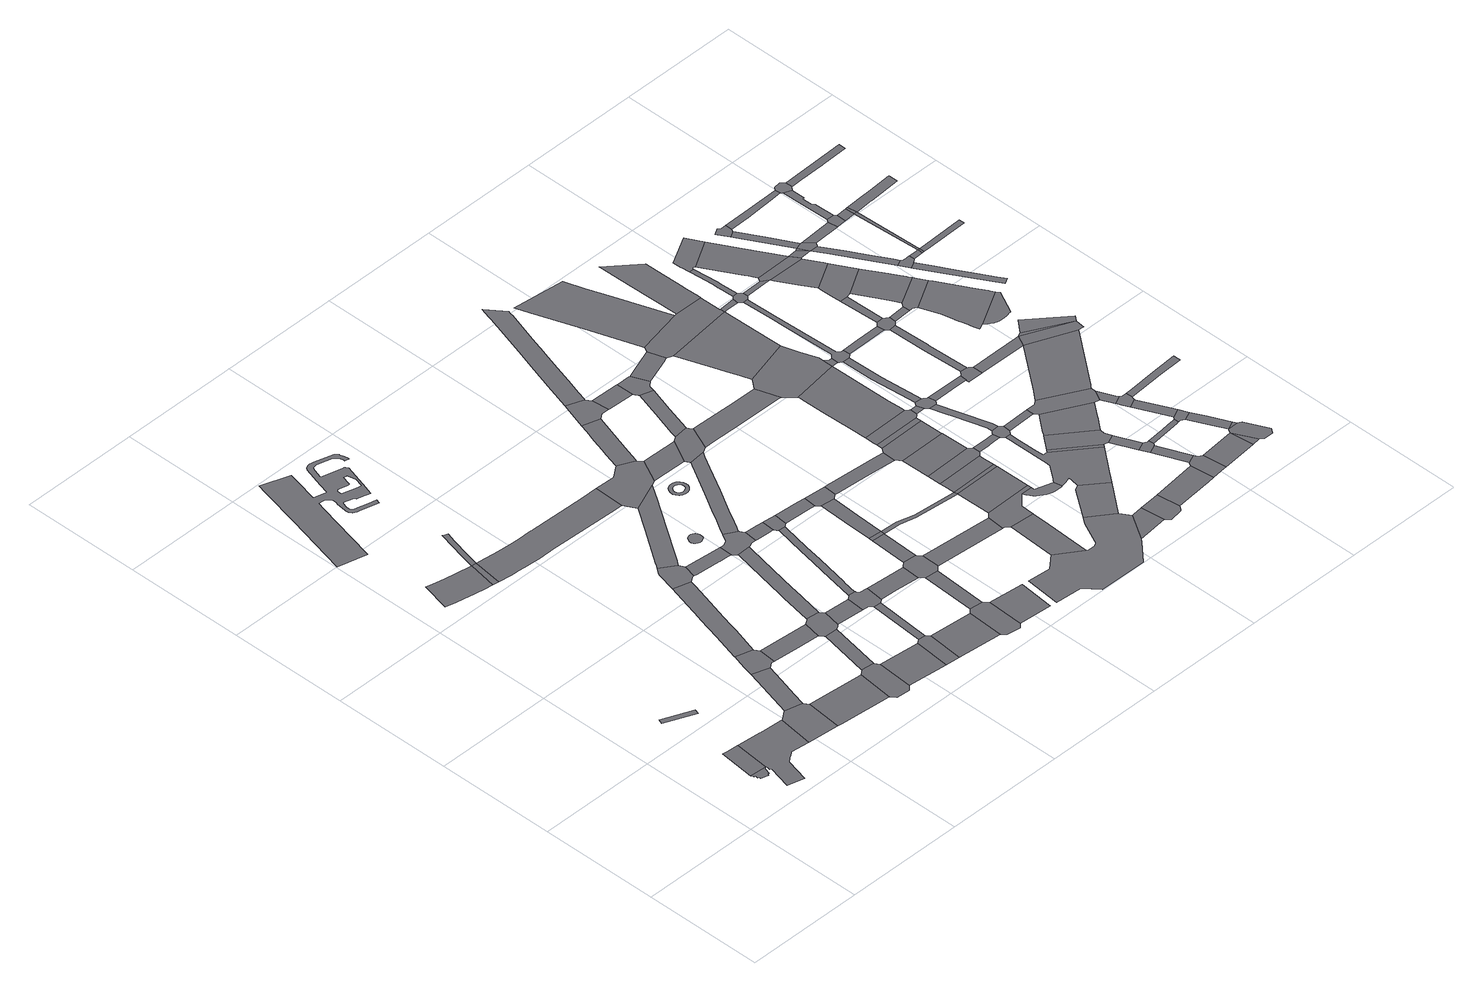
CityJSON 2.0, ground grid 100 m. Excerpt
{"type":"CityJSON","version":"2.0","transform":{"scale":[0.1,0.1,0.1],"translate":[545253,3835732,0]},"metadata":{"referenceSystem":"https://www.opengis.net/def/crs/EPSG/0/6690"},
"CityObjects":{
"road1":{"type":"Road","attributes":{"RoadStructureAttribute.sectionType":"1"},"geometry":[{"type":"MultiSurface","lod":"1","boundaries":[[[0,1,2,3,4,5,6,7,8,9,10,11,12,13,14,15,16]]]}]},
"road2":{"type":"Road","geometry":[{"type":"MultiSurface","lod":"1","boundaries":[[[17,18,19,20,0,16,21,22]]]}]},
"road3":{"type":"Road","geometry":[{"type":"MultiSurface","lod":"1","boundaries":[[[23,24,25,26,27,22,21,28,29,30,31,32,33,34,35,36,37,38,39,40,41]]]}]},
"road4":{"type":"Road","geometry":[{"type":"MultiSurface","lod":"1","boundaries":[[[42,43,44,45]]]}]},
"road5":{"type":"Road","geometry":[{"type":"MultiSurface","lod":"1","boundaries":[[[46,47,48,49,41,40,50,51,52,53]]]}]},
"road6":{"type":"Road","attributes":{"RoadStructureAttribute.sectionType":"1"},"geometry":[{"type":"MultiSurface","lod":"1","boundaries":[[[54,55,56,57,58,59,60,61,62,63,64]]]}]},
"road7":{"type":"Road","attributes":{"RoadStructureAttribute.sectionType":"1"},"geometry":[{"type":"MultiSurface","lod":"1","boundaries":[[[65,66,46,53,67,68,69]]]}]},
"road8":{"type":"Road","attributes":{"RoadStructureAttribute.sectionType":"1"},"geometry":[{"type":"MultiSurface","lod":"1","boundaries":[[[70,52,51,71,72,73]]]}]},
"road9":{"type":"Road","geometry":[{"type":"MultiSurface","lod":"1","boundaries":[[[74,64,63,75,76]]]}]},
"road10":{"type":"Road","geometry":[{"type":"MultiSurface","lod":"1","boundaries":[[[77,78,79,80,81,65,69,82,83,84,85]]]}]},
"road11":{"type":"Road","attributes":{"RoadStructureAttribute.sectionType":"1"},"geometry":[{"type":"MultiSurface","lod":"1","boundaries":[[[86,87,88,89,90,91,92,74,76]]]}]},
"road12":{"type":"Road","attributes":{"RoadStructureAttribute.sectionType":"1"},"geometry":[{"type":"MultiSurface","lod":"1","boundaries":[[[93,94,95,96,97,98,99,100,101,102,103,104,105,106,107,108,109,110,111,112,113,114,115,116,117,118,119,120,121,122,123,124,125,126,127,128,129,130,131,132,133,134,135,136,137,138,139,140,141,142,143,144,145,146,147,148,149,150,151,152,153,154,155,156,157,158,159,160,161,162,163,164,165,166,167,168,169,170],[171,172,173,174,175,176,177,178,179,180,181,182,183,184,185,186,187,188,189,190,191,192,193]]]}]},
"road13":{"type":"Road","geometry":[{"type":"MultiSurface","lod":"1","boundaries":[[[194,195,196,73,72,197,198,199,200,201,202,203,204]]]}]},
"road14":{"type":"Road","attributes":{"RoadStructureAttribute.sectionType":"1"},"geometry":[{"type":"MultiSurface","lod":"1","boundaries":[[[205,206,207,208,209,210,77,85,211,212,213,214,215,216,217]]]}]},
"road15":{"type":"Road","attributes":{"RoadStructureAttribute.sectionType":"1"},"geometry":[{"type":"MultiSurface","lod":"1","boundaries":[[[84,83,218,219,220]]]}]},
"road16":{"type":"Road","attributes":{"RoadStructureAttribute.sectionType":"1"},"geometry":[{"type":"MultiSurface","lod":"1","boundaries":[[[221,194,204,222]]]}]},
"road17":{"type":"Road","attributes":{"RoadStructureAttribute.sectionType":"1"},"geometry":[{"type":"MultiSurface","lod":"1","boundaries":[[[203,202,223,224]]]}]},
"road18":{"type":"Road","attributes":{"RoadStructureAttribute.sectionType":"1"},"geometry":[{"type":"MultiSurface","lod":"1","boundaries":[[[225,226,227,228,229,230,231,232,233,234,235,236,76,75,237,238,239,240,241,242,243,244,245,246,247,248]]]}]},
"road19":{"type":"Road","geometry":[{"type":"MultiSurface","lod":"1","boundaries":[[[249,250,251,205,217,252,253,254,255,256]]]}]},
"road20":{"type":"Road","geometry":[{"type":"MultiSurface","lod":"1","boundaries":[[[257,258,220,219,259,221,222,260,261,262,263,264]]]}]},
"road21":{"type":"Road","geometry":[{"type":"MultiSurface","lod":"1","boundaries":[[[265,224,223,266,267,268]]]}]},
"road22":{"type":"Road","attributes":{"RoadStructureAttribute.sectionType":"1"},"geometry":[{"type":"MultiSurface","lod":"1","boundaries":[[[263,262,269,270]]]}]},
"road23":{"type":"Road","attributes":{"RoadStructureAttribute.sectionType":"1"},"geometry":[{"type":"MultiSurface","lod":"1","boundaries":[[[271,272,254,253,273,274,275,276,277,278,279,280]]]}]},
"road24":{"type":"Road","attributes":{"RoadStructureAttribute.sectionType":"1"},"geometry":[{"type":"MultiSurface","lod":"1","boundaries":[[[281,282,283,284,285,286,287,288,289,290,257,264]]]}]},
"road25":{"type":"Road","attributes":{"RoadStructureAttribute.sectionType":"1"},"geometry":[{"type":"MultiSurface","lod":"1","boundaries":[[[291,265,268,292]]]}]},
"road26":{"type":"Road","attributes":{"RoadStructureAttribute.sectionType":"1"},"geometry":[{"type":"MultiSurface","lod":"1","boundaries":[[[267,266,293,294]]]}]},
"road27":{"type":"Road","geometry":[{"type":"MultiSurface","lod":"1","boundaries":[[[295,296,270,269,297,291,292,298,299,300,301,302,303,304]]]}]},
"road28":{"type":"Road","attributes":{"RoadStructureAttribute.sectionType":"1"},"geometry":[{"type":"MultiSurface","lod":"1","boundaries":[[[305,306,307,308,309,310,311,312,313,314,315,316,317,249,256]]]}]},
"road29":{"type":"Road","geometry":[{"type":"MultiSurface","lod":"1","boundaries":[[[318,319,320,321,322,323,324,325,326,327,328,329,330,331,332,333,334,335,336,337,338]]]}]},
"road30":{"type":"Road","geometry":[{"type":"MultiSurface","lod":"1","boundaries":[[[339,340,341,342,343,280,279,344,345,286,285,346,347,348,349,350,351,352,353]]]}]},
"road31":{"type":"Road","attributes":{"RoadStructureAttribute.sectionType":"1"},"geometry":[{"type":"MultiSurface","lod":"1","boundaries":[[[354,355,356,357,358,295,304,359,360,361,362,363,364,365]]]}]},
"road32":{"type":"Road","geometry":[{"type":"MultiSurface","lod":"1","boundaries":[[[366,367,368,294,293,369,370,371,372,373,374,375]]]}]},
"road33":{"type":"Road","attributes":{"RoadStructureAttribute.sectionType":"1"},"geometry":[{"type":"MultiSurface","lod":"1","boundaries":[[[376,300,299,377,378,379]]]}]},
"road34":{"type":"Road","attributes":{"RoadStructureAttribute.sectionType":"1"},"geometry":[{"type":"MultiSurface","lod":"1","boundaries":[[[380,381,350,349,382,383,384,385]]]}]},
"road35":{"type":"Road","geometry":[{"type":"MultiSurface","lod":"1","boundaries":[[[386,387,248,247,313,312,388,389,390]]]}]},
"road36":{"type":"Road","attributes":{"RoadStructureAttribute.sectionType":"1"},"geometry":[{"type":"MultiSurface","lod":"1","boundaries":[[[391,392,366,375,393]]]}]},
"road37":{"type":"Road","geometry":[{"type":"MultiSurface","lod":"1","boundaries":[[[394,395,385,384,396,397,354,365,398,399,400,401]]]}]},
"road38":{"type":"Road","geometry":[{"type":"MultiSurface","lod":"1","boundaries":[[[402,403,404,405,406,407,408,409,410,411,412,413,414,415,416,417,418,419,420,421,422,423,424,425,426,427],[428,429,430,431,432,433,434,435,436,437,438,439,440,441,442,443,444,445,446,447,448,449,450,451,452]]]}]},
"road39":{"type":"Road","attributes":{"RoadStructureAttribute.sectionType":"1"},"geometry":[{"type":"MultiSurface","lod":"1","boundaries":[[[374,373,453,454]]]}]},
"road40":{"type":"Road","geometry":[{"type":"MultiSurface","lod":"1","boundaries":[[[455,456,379,378,457,391,393,458,459,460,461,462]]]}]},
"road41":{"type":"Road","attributes":{"RoadStructureAttribute.sectionType":"1"},"geometry":[{"type":"MultiSurface","lod":"1","boundaries":[[[463,464,465,466,467,468,469,470,471,472,473,474,475,476,477,339,353]]]}]},
"road42":{"type":"Road","attributes":{"RoadStructureAttribute.sectionType":"1"},"geometry":[{"type":"MultiSurface","lod":"1","boundaries":[[[478,455,462,479]]]}]},
"road43":{"type":"Road","attributes":{"RoadStructureAttribute.sectionType":"1"},"geometry":[{"type":"MultiSurface","lod":"1","boundaries":[[[480,401,400,481,482,483]]]}]},
"road44":{"type":"Road","geometry":[{"type":"MultiSurface","lod":"1","boundaries":[[[484,478,479,485]]]}]},
"road45":{"type":"Road","attributes":{"RoadStructureAttribute.sectionType":"1"},"geometry":[{"type":"MultiSurface","lod":"1","boundaries":[[[486,487,488,489,490,491,492,386,390,493,494,495,496]]]}]},
"road46":{"type":"Road","attributes":{"RoadStructureAttribute.sectionType":"1"},"geometry":[{"type":"MultiSurface","lod":"1","boundaries":[[[497,498,499,389,388,500,501,502]]]}]},
"road47":{"type":"Road","attributes":{"RoadStructureAttribute.sectionType":"1"},"geometry":[{"type":"MultiSurface","lod":"1","boundaries":[[[503,504,505,484,485,506,507,508,509,510]]]}]},
"road48":{"type":"Road","geometry":[{"type":"MultiSurface","lod":"1","boundaries":[[[483,482,511,512,503,510,513,514,515,516]]]}]},
"road49":{"type":"Road","attributes":{"RoadStructureAttribute.sectionType":"1"},"geometry":[{"type":"MultiSurface","lod":"1","boundaries":[[[461,460,517,518]]]}]},
"road50":{"type":"Road","geometry":[{"type":"MultiSurface","lod":"1","boundaries":[[[519,520,486,496,521,522,523,524,525,526]]]}]},
"road51":{"type":"Road","geometry":[{"type":"MultiSurface","lod":"1","boundaries":[[[527,528,529,530,502,501,531,471,470,532,533]]]}]},
"road52":{"type":"Road","attributes":{"RoadStructureAttribute.sectionType":"1"},"geometry":[{"type":"MultiSurface","lod":"1","boundaries":[[[534,535,485,479,536,537,538,539,540]]]}]},
"road53":{"type":"Road","attributes":{"RoadStructureAttribute.sectionType":"1"},"geometry":[{"type":"MultiSurface","lod":"1","boundaries":[[[541,542,524,523,543,544,545,546,547]]]}]},
"road54":{"type":"Road","attributes":{"RoadStructureAttribute.sectionType":"1"},"geometry":[{"type":"MultiSurface","lod":"1","boundaries":[[[548,549,550,551,530,529,552,553,554]]]}]},
"road55":{"type":"Road","geometry":[{"type":"MultiSurface","lod":"1","boundaries":[[[555,556,557,558,559,560,561,562,563,564,565,566,567,568,569,570,571,572,573,574,575]]]}]},
"road56":{"type":"Road","attributes":{"RoadStructureAttribute.sectionType":"1"},"geometry":[{"type":"MultiSurface","lod":"1","boundaries":[[[576,564,563,577,578]]]}]},
"road57":{"type":"Road","attributes":{"RoadStructureAttribute.sectionType":"1"},"geometry":[{"type":"MultiSurface","lod":"1","boundaries":[[[579,580,516,515,581,582,583,584,585]]]}]},
"road58":{"type":"Road","attributes":{"RoadStructureAttribute.sectionType":"1"},"geometry":[{"type":"MultiSurface","lod":"1","boundaries":[[[586,587,588,589,590,591,592,593,594,595,596,597,519,526,598,599,600,601,602,603,604,605,606,607,608]]]}]},
"road59":{"type":"Road","geometry":[{"type":"MultiSurface","lod":"1","boundaries":[[[609,547,546,610,611,548,554,612,613,614,615]]]}]},
"road60":{"type":"Road","attributes":{"RoadStructureAttribute.sectionType":"1"},"geometry":[{"type":"MultiSurface","lod":"1","boundaries":[[[616,617,618,533,532,619,620,621,622,623,624,625]]]}]},
"road61":{"type":"Road","geometry":[{"type":"MultiSurface","lod":"1","boundaries":[[[626,627,628,629,518,517,630,576,578,631,632,633]]]}]},
"road62":{"type":"Road","geometry":[{"type":"MultiSurface","lod":"1","boundaries":[[[634,539,627,626]]]}]},
"road63":{"type":"Road","geometry":[{"type":"MultiSurface","lod":"1","boundaries":[[[635,540,539,634]]]}]},
"road64":{"type":"Road","attributes":{"RoadStructureAttribute.sectionType":"1"},"geometry":[{"type":"MultiSurface","lod":"1","boundaries":[[[636,637,638,639,615,614,640,641,642,643]]]}]},
"road65":{"type":"Road","attributes":{"RoadStructureAttribute.sectionType":"1"},"geometry":[{"type":"MultiSurface","lod":"1","boundaries":[[[644,645,646,647,648,540,635]]]}]},
"road66":{"type":"Road","geometry":[{"type":"MultiSurface","lod":"1","boundaries":[[[649,650,651,646,645,652,653,654]]]}]},
"road67":{"type":"Road","attributes":{"RoadStructureAttribute.sectionType":"1"},"geometry":[{"type":"MultiSurface","lod":"1","boundaries":[[[655,656,651,650]]]}]},
"road68":{"type":"Road","attributes":{"RoadStructureAttribute.sectionType":"1"},"geometry":[{"type":"MultiSurface","lod":"1","boundaries":[[[657,633,632,658,659,660,661,662,663,664,665,666,667,668,669,670]]]}]},
"road69":{"type":"Road","attributes":{"RoadStructureAttribute.sectionType":"1"},"geometry":[{"type":"MultiSurface","lod":"1","boundaries":[[[671,672,574,573,673]]]}]},
"road70":{"type":"Road","geometry":[{"type":"MultiSurface","lod":"1","boundaries":[[[674,675,676,677,585,584,678,656,655]]]}]},
"road71":{"type":"Road","attributes":{"function":"2","RoadStructureAttribute.sectionType":"1"},"geometry":[{"type":"MultiSurface","lod":"1","boundaries":[[[679,680,681,555,575,682]]]}]},
"road72":{"type":"Road","attributes":{"RoadStructureAttribute.sectionType":"1"},"geometry":[{"type":"MultiSurface","lod":"1","boundaries":[[[683,684,676,675]]]}]},
"road73":{"type":"Road","geometry":[{"type":"MultiSurface","lod":"1","boundaries":[[[685,686,687,688,684,683,689,690,691,692]]]}]},
"road74":{"type":"Road","geometry":[{"type":"MultiSurface","lod":"1","boundaries":[[[693,694,671,673,695,696,697,698,699]]]}]},
"road75":{"type":"Road","attributes":{"RoadStructureAttribute.sectionType":"1"},"geometry":[{"type":"MultiSurface","lod":"1","boundaries":[[[700,701,702,703,704,705,706,707,708,687,686]]]}]},
"road76":{"type":"Road","attributes":{"RoadStructureAttribute.sectionType":"1"},"geometry":[{"type":"MultiSurface","lod":"1","boundaries":[[[709,710,711,712,713,714,715,716,717,718,719,720,721,722]]]}]},
"road77":{"type":"Road","attributes":{"RoadStructureAttribute.sectionType":"1"},"geometry":[{"type":"MultiSurface","lod":"1","boundaries":[[[723,724,725,654,653,726,727,728]]]}]},
"road78":{"type":"Road","geometry":[{"type":"MultiSurface","lod":"1","boundaries":[[[729,730,731,732,733,734,735,625,624,704,703,736,737,738]]]}]},
"road79":{"type":"Road","attributes":{"RoadStructureAttribute.sectionType":"1"},"geometry":[{"type":"MultiSurface","lod":"1","boundaries":[[[739,740,741,742,743,744,732,731]]]}]},
"road80":{"type":"Road","attributes":{"RoadStructureAttribute.sectionType":"1"},"geometry":[{"type":"MultiSurface","lod":"1","boundaries":[[[745,692,691,746]]]}]},
"road81":{"type":"Road","geometry":[{"type":"MultiSurface","lod":"1","boundaries":[[[747,748,716,715,749,636,643,750,741,740,751,752,753]]]}]},
"road82":{"type":"Road","geometry":[{"type":"MultiSurface","lod":"1","boundaries":[[[754,755,756,757,758,759,760,761,762,763,670,669,764,765,766,767,679,682,768,769,770,771,772,773,774,775,776,777,778]]]}]},
"road83":{"type":"Road","geometry":[{"type":"MultiSurface","lod":"1","boundaries":[[[779,780,781,782,783,784,723,728,785,786,754,778,787,788]]]}]},
"road84":{"type":"Road","attributes":{"RoadStructureAttribute.sectionType":"1"},"geometry":[{"type":"MultiSurface","lod":"1","boundaries":[[[789,790,791,792,782,781,793,794,795]]]}]},
"road85":{"type":"Road","geometry":[{"type":"MultiSurface","lod":"1","boundaries":[[[796,797,798,745,746,799,800,801,802,789,795,803,804,805,806,807,808,809,810]]]}]},
"road86":{"type":"Road","attributes":{"RoadStructureAttribute.sectionType":"1"},"geometry":[{"type":"MultiSurface","lod":"1","boundaries":[[[811,693,699,812,813,814]]]}]},
"road87":{"type":"Road","attributes":{"function":"2","RoadStructureAttribute.sectionType":"1"},"geometry":[{"type":"MultiSurface","lod":"1","boundaries":[[[815,771,770,816]]]}]},
"road88":{"type":"Road","attributes":{"RoadStructureAttribute.sectionType":"1"},"geometry":[{"type":"MultiSurface","lod":"1","boundaries":[[[817,818,819,796,810,820,821,822]]]}]},
"road89":{"type":"Road","geometry":[{"type":"MultiSurface","lod":"1","boundaries":[[[823,824,738,737,825,826]]]}]},
"road90":{"type":"Road","geometry":[{"type":"MultiSurface","lod":"1","boundaries":[[[827,815,816,828,829,830,831]]]}]},
"road91":{"type":"Road","attributes":{"RoadStructureAttribute.sectionType":"1"},"geometry":[{"type":"MultiSurface","lod":"1","boundaries":[[[832,788,787,833]]]}]},
"road92":{"type":"Road","attributes":{"RoadStructureAttribute.sectionType":"1"},"geometry":[{"type":"MultiSurface","lod":"1","boundaries":[[[834,807,806,835,836,837]]]}]},
"road93":{"type":"Road","attributes":{"RoadStructureAttribute.sectionType":"1"},"geometry":[{"type":"MultiSurface","lod":"1","boundaries":[[[838,839,840,841,747,753,842,843,844,845,846,847,848,849]]]}]},
"road94":{"type":"Road","attributes":{"RoadStructureAttribute.sectionType":"1"},"geometry":[{"type":"MultiSurface","lod":"1","boundaries":[[[829,828,850,851]]]}]},
"road95":{"type":"Road","geometry":[{"type":"MultiSurface","lod":"1","boundaries":[[[852,851,850,853,854,855,856,857]]]}]},
"road96":{"type":"Road","attributes":{"RoadStructureAttribute.sectionType":"1"},"geometry":[{"type":"MultiSurface","lod":"1","boundaries":[[[858,859,860,861,862,863,864,865,866,867,868,869,870,871,826,825,872,873,817,822,874,875,876,877]]]}]},
"road97":{"type":"Road","attributes":{"RoadStructureAttribute.sectionType":"1"},"geometry":[{"type":"MultiSurface","lod":"1","boundaries":[[[878,879,880,751,740,881,882,883]]]}]},
"road98":{"type":"Road","attributes":{"function":"2","RoadStructureAttribute.sectionType":"1"},"geometry":[{"type":"MultiSurface","lod":"1","boundaries":[[[884,885,886,887,888,889,827,831,890,891,892,893]]]}]},
"road99":{"type":"Road","attributes":{"RoadStructureAttribute.sectionType":"1"},"geometry":[{"type":"MultiSurface","lod":"1","boundaries":[[[894,854,853,895,896,897]]]}]},
"road100":{"type":"Road","geometry":[{"type":"MultiSurface","lod":"1","boundaries":[[[898,897,896,811,814,899,900,901]]]}]},
"road101":{"type":"Road","attributes":{"RoadStructureAttribute.sectionType":"1"},"geometry":[{"type":"MultiSurface","lod":"1","boundaries":[[[902,877,876,903,904,905]]]}]},
"road102":{"type":"Road","geometry":[{"type":"MultiSurface","lod":"1","boundaries":[[[906,907,908,878,883,909,910,864,863,911,912,913]]]}]},
"road103":{"type":"Road","geometry":[{"type":"MultiSurface","lod":"1","boundaries":[[[914,915,916,837,836,917,918,919,920,921,922,923]]]}]},
"road104":{"type":"Road","geometry":[{"type":"MultiSurface","lod":"1","boundaries":[[[924,925,832,833,884,893,926,927,928]]]}]},
"road105":{"type":"Road","attributes":{"RoadStructureAttribute.sectionType":"1"},"geometry":[{"type":"MultiSurface","lod":"1","boundaries":[[[929,930,931,932,933,934,935,936,906,913]]]}]},
"road106":{"type":"Road","attributes":{"RoadStructureAttribute.sectionType":"1"},"geometry":[{"type":"MultiSurface","lod":"1","boundaries":[[[937,938,939,940,941,857,856,942,943,944]]]}]},
"road107":{"type":"Road","attributes":{"RoadStructureAttribute.sectionType":"1"},"geometry":[{"type":"MultiSurface","lod":"1","boundaries":[[[945,901,900,946]]]}]},
"road108":{"type":"Road","attributes":{"RoadStructureAttribute.sectionType":"1"},"geometry":[{"type":"MultiSurface","lod":"1","boundaries":[[[947,948,949,950,951,952,953,914,923]]]}]},
"road109":{"type":"Road","attributes":{"RoadStructureAttribute.sectionType":"1"},"geometry":[{"type":"MultiSurface","lod":"1","boundaries":[[[954,912,911,955,956,957]]]}]},
"road110":{"type":"Road","geometry":[{"type":"MultiSurface","lod":"1","boundaries":[[[958,959,960,961,905,904,962,963,951,950,964,965,966,967]]]}]},
"road111":{"type":"Road","attributes":{"RoadStructureAttribute.sectionType":"1"},"geometry":[{"type":"MultiSurface","lod":"1","boundaries":[[[968,927,926,969,970]]]}]},
"road112":{"type":"Road","geometry":[{"type":"MultiSurface","lod":"1","boundaries":[[[971,972,970,969,973,974,975,976,977,978]]]}]},
"road113":{"type":"Road","geometry":[{"type":"MultiSurface","lod":"1","boundaries":[[[979,980,981,982,932,931,983,984,985,986,987]]]}]},
"road114":{"type":"Road","attributes":{"RoadStructureAttribute.sectionType":"1"},"geometry":[{"type":"MultiSurface","lod":"1","boundaries":[[[988,989,959,958]]]}]},
"road115":{"type":"Road","attributes":{"RoadStructureAttribute.sectionType":"1"},"geometry":[{"type":"MultiSurface","lod":"1","boundaries":[[[990,991,975,974,992,993]]]}]},
"road116":{"type":"Road","attributes":{"RoadStructureAttribute.sectionType":"1"},"geometry":[{"type":"MultiSurface","lod":"1","boundaries":[[[994,995,996,921,920,997,998,999]]]}]},
"road117":{"type":"Road","geometry":[{"type":"MultiSurface","lod":"1","boundaries":[[[993,992,1000,1001,937,944,1002,1003,1004]]]}]},
"road118":{"type":"Road","attributes":{"RoadStructureAttribute.sectionType":"1"},"geometry":[{"type":"MultiSurface","lod":"1","boundaries":[[[945,946,1005]]]}]},
"road119":{"type":"Road","geometry":[{"type":"MultiSurface","lod":"1","boundaries":[[[1006,1007,1008]]]}]},
"road120":{"type":"Road","attributes":{"RoadStructureAttribute.sectionType":"1"},"geometry":[{"type":"MultiSurface","lod":"1","boundaries":[[[1009,1004,1003,1010,1007,1006,1011]]]}]},
"road121":{"type":"Road","attributes":{"RoadStructureAttribute.sectionType":"1"},"geometry":[{"type":"MultiSurface","lod":"1","boundaries":[[[1012,967,966,1013]]]}]},
"road122":{"type":"Road","attributes":{"RoadStructureAttribute.sectionType":"1"},"geometry":[{"type":"MultiSurface","lod":"1","boundaries":[[[1011,1006,1014]]]}]},
"road123":{"type":"Road","attributes":{"function":"1"},"geometry":[{"type":"MultiSurface","lod":"1","boundaries":[[[1015,1016,987,986,1017,1018,1019,1020,1021,1022]]]}]},
"road124":{"type":"Road","attributes":{"function":"2","RoadStructureAttribute.sectionType":"1"},"geometry":[{"type":"MultiSurface","lod":"1","boundaries":[[[998,1023,1024,1025,924,928,1026,1027,1028,1029,1030]]]}]},
"road125":{"type":"Road","geometry":[{"type":"MultiSurface","lod":"1","boundaries":[[[1014,1006,1008,1031,945,1005,1032,1033,1034,1035,1036,1037]]]}]},
"road126":{"type":"Road","geometry":[{"type":"MultiSurface","lod":"1","boundaries":[[[1022,1021,1038,954,957,1039,1040]]]}]},
"road127":{"type":"Road","geometry":[{"type":"MultiSurface","lod":"1","boundaries":[[[957,1041,1042,1043,1044,1045,1046,1047,1039]]]}]},
"road128":{"type":"Road","geometry":[{"type":"MultiSurface","lod":"1","boundaries":[[[1048,1049,1044,1043,1050,1051,1052,989,988,1053,1054]]]}]},
"road129":{"type":"Road","attributes":{"function":"1"},"geometry":[{"type":"MultiSurface","lod":"1","boundaries":[[[1055,1056,1057,1058,1059,1060,1054,1053,1061,1062,1063,1064]]]}]},
"road130":{"type":"Road","geometry":[{"type":"MultiSurface","lod":"1","boundaries":[[[1065,1066,1067,1068,1069,1070,1071,1072]]]}]},
"road131":{"type":"Road","attributes":{"RoadStructureAttribute.sectionType":"1"},"geometry":[{"type":"MultiSurface","lod":"1","boundaries":[[[1073,1074,1075,978,977,1076,1077]]]}]},
"road132":{"type":"Road","geometry":[{"type":"MultiSurface","lod":"1","boundaries":[[[1078,1064,1063,1079,1080,1012,1013,1081,1082,1083,1084]]]}]},
"road133":{"type":"Road","geometry":[{"type":"MultiSurface","lod":"1","boundaries":[[[1085,1022,1040,1086]]]}]},
"road134":{"type":"Road","attributes":{"RoadStructureAttribute.sectionType":"1"},"geometry":[{"type":"MultiSurface","lod":"1","boundaries":[[[1087,1070,1069,1088,1089,1090,1091]]]}]},
"road135":{"type":"Road","geometry":[{"type":"MultiSurface","lod":"1","boundaries":[[[1090,1092,1093,1085,1086]]]}]},
"road136":{"type":"Road","geometry":[{"type":"MultiSurface","lod":"1","boundaries":[[[999,998,1030,1094,1095,1096]]]}]},
"road137":{"type":"Road","geometry":[{"type":"MultiSurface","lod":"1","boundaries":[[[1097,1098,1099,1100,1101,1102,1103,1084,1083,1104,1105,1106,1107,1108,1109,1110,1111,1112,1113,1114,1115,1116,1117,1118,1119]]]}]},
"road138":{"type":"Road","geometry":[{"type":"MultiSurface","lod":"1","boundaries":[[[1120,999,1096]]]}]},
"road139":{"type":"Road","geometry":[{"type":"MultiSurface","lod":"1","boundaries":[[[1119,1118,1121,1122,1123,1124,1125,1126,1127,1128,1129,1130,1131,1132,1133,1134,1135,1136,1137]]]}]},
"road140":{"type":"Road","geometry":[{"type":"MultiSurface","lod":"1","boundaries":[[[1091,1090,1086,1138,1139,1140,1141,1142]]]}]},
"road141":{"type":"Road","attributes":{"RoadStructureAttribute.sectionType":"1"},"geometry":[{"type":"MultiSurface","lod":"1","boundaries":[[[1143,1120,1096,1144]]]}]},
"road142":{"type":"Road","attributes":{"RoadStructureAttribute.sectionType":"1"},"geometry":[{"type":"MultiSurface","lod":"1","boundaries":[[[1086,1145,1146,1147,1148,1149,1150,1151,1152,1138]]]}]},
"road143":{"type":"Road","attributes":{"RoadStructureAttribute.sectionType":"1"},"geometry":[{"type":"MultiSurface","lod":"1","boundaries":[[[1153,1142,1141,1154]]]}]},
"road144":{"type":"Road","geometry":[{"type":"MultiSurface","lod":"1","boundaries":[[[1155,1156,1157,1149,1148,1158,1159,1160,1161]]]}]},
"road145":{"type":"Road","attributes":{"RoadStructureAttribute.sectionType":"1"},"geometry":[{"type":"MultiSurface","lod":"1","boundaries":[[[1162,1163,1164,1072,1071,1165,1166,1167,1168,1169,1170,1171,1172]]]}]},
"road146":{"type":"Road","attributes":{"RoadStructureAttribute.sectionType":"1"},"geometry":[{"type":"MultiSurface","lod":"1","boundaries":[[[1173,1174,1175,1176,1177,1159,1158,1178,1179,1180,1181,1182]]]}]},
"road147":{"type":"Road","attributes":{"RoadStructureAttribute.sectionType":"1"},"geometry":[{"type":"MultiSurface","lod":"1","boundaries":[[[1183,1184,1161,1160,1185,1186]]]}]},
"road148":{"type":"Road","geometry":[{"type":"MultiSurface","lod":"1","boundaries":[[[1187,1186,1185,1188]]]}]},
"road149":{"type":"Road","geometry":[{"type":"MultiSurface","lod":"1","boundaries":[[[1189,1153,1154,1190,1191,1192,1193,1194]]]}]},
"road150":{"type":"Road","attributes":{"RoadStructureAttribute.sectionType":"1"},"geometry":[{"type":"MultiSurface","lod":"1","boundaries":[[[1195,1196,1186,1187]]]}]},
"road151":{"type":"Road","attributes":{"RoadStructureAttribute.sectionType":"1"},"geometry":[{"type":"MultiSurface","lod":"1","boundaries":[[[1197,1198,1189,1194,1199,1200,1201,1202,1203,1204]]]}]},
"road152":{"type":"Road","attributes":{"RoadStructureAttribute.sectionType":"1"},"geometry":[{"type":"MultiSurface","lod":"1","boundaries":[[[1205,1192,1191,1206,1196]]]}]},
"road153":{"type":"Road","geometry":[{"type":"MultiSurface","lod":"1","boundaries":[[[1207,1208,1209,1210,1162,1172,1197,1204,1211,1212]]]}]},
"road154":{"type":"Road","geometry":[{"type":"MultiSurface","lod":"1","boundaries":[[[1213,1205,1196,1195]]]}]},
"road155":{"type":"Road","attributes":{"RoadStructureAttribute.sectionType":"1"},"geometry":[{"type":"MultiSurface","lod":"1","boundaries":[[[1214,1215,1187,1188,1216,1217]]]}]},
"road156":{"type":"Road","attributes":{"RoadStructureAttribute.sectionType":"1"},"geometry":[{"type":"MultiSurface","lod":"1","boundaries":[[[1218,1219,1220,1221,1222,1223,1213,1195,1224,1225,1226,1227]]]}]},
"road157":{"type":"Road","attributes":{"RoadStructureAttribute.sectionType":"1"},"geometry":[{"type":"MultiSurface","lod":"1","boundaries":[[[1228,1229,1212,1211,1230,1231,1232,1233,1234,1235,1236]]]}]}
},
"vertices":[
[409,394,0],[417,386,0],[419,382,0],[419,376,0],[418,369,0],[431,367,0],[425,345,0],[441,341,0],[437,326,0],[449,323,0],[488,312,0],[500,308,0],[504,323,0],[516,320,0],[531,372,0],[535,378,0],[542,382,0],
[534,687,0],[486,691,0],[477,692,0],[442,695,0],[549,383,0],[576,683,0],
[978,648,0],[837,660,0],[782,665,0],[780,665,0],[589,682,0],[553,371,0],[553,359,0],[549,344,0],[562,341,0],[509,141,0],[649,103,0],[703,306,0],[704,308,0],[752,342,0],[753,342,0],[784,365,0],[786,366,0],[944,350,0],[986,647,0],
[381,1227,0],[632,1117,0],[643,1156,0],[397,1264,0],
[1068,704,0],[1067,703,0],[1063,700,0],[997,654,0],[950,349,0],[1211,326,0],[1238,626,0],[1212,666,0],
[544,3356,0],[437,3376,0],[345,3396,0],[282,3411,0],[223,3166,0],[314,3145,0],[374,3132,0],[466,3115,0],[555,3099,0],[621,3089,0],[667,3336,0],
[1184,1139,0],[1143,984,0],[1241,777,0],[1288,948,0],[1327,1093,0],
[1243,626,0],[1246,323,0],[1681,284,0],[1711,583,0],
[668,3338,0],[676,3083,0],[706,3331,0],
[1240,1348,0],[1237,1335,0],[1236,1333,0],[1231,1315,0],[1207,1225,0],[1369,1122,0],[1397,1119,0],[1409,1268,0],[1384,1310,0],
[734,3444,0],[775,3608,0],[798,3691,0],[777,3698,0],[757,3706,0],[756,3704,0],[695,3453,0],
[469,4822,0],[474,4843,0],[489,4905,0],[252,4989,0],[234,4914,0],[226,4881,0],[145,4553,0],[10,4001,0],[252,3941,0],[304,4149,0],[390,4495,0],[407,4563,0],[453,4555,0],[480,4537,0],[495,4523,0],[499,4502,0],[495,4475,0],[492,4459,0],[483,4410,0],[479,4372,0],[481,4344,0],[497,4321,0],[528,4308,0],[546,4303,0],[641,4278,0],[703,4262,0],[712,4294,0],[646,4311,0],[565,4334,0],[531,4343,0],[516,4353,0],[511,4368,0],[512,4383,0],[513,4398,0],[525,4440,0],[532,4444,0],[605,4427,0],[614,4421,0],[616,4417,0],[623,4405,0],[659,4395,0],[734,4373,0],[753,4442,0],[819,4672,0],[810,4694,0],[801,4698,0],[798,4699,0],[620,4744,0],[618,4750,0],[638,4823,0],[652,4851,0],[670,4855,0],[684,4857,0],[699,4857,0],[816,4820,0],[834,4808,0],[849,4788,0],[852,4780,0],[856,4769,0],[857,4755,0],[857,4745,0],[893,4735,0],[893,4752,0],[890,4781,0],[878,4816,0],[877,4818,0],[865,4837,0],[857,4844,0],[702,4891,0],[686,4893,0],[662,4896,0],[639,4890,0],[621,4882,0],[605,4863,0],[555,4692,0],[530,4605,0],[530,4602,0],[422,4628,0],[748,4622,0],[750,4622,0],[752,4619,0],[769,4553,0],[748,4482,0],[741,4481,0],[732,4481,0],[715,4482,0],[675,4494,0],[665,4496,0],[635,4505,0],[596,4516,0],[591,4520,0],[590,4533,0],[590,4544,0],[593,4557,0],[604,4563,0],[606,4564,0],[656,4552,0],[695,4543,0],[701,4541,0],[707,4560,0],[725,4627,0],
[1752,620,0],[1750,612,0],[1739,604,0],[1715,244,0],[1715,238,0],[1823,230,0],[1829,235,0],[1839,244,0],[1862,266,0],[1887,568,0],[1862,608,0],
[1458,2160,0],[1445,2110,0],[1367,1820,0],[1360,1792,0],[1305,1587,0],[1291,1535,0],[1447,1537,0],[1462,1593,0],[1490,1702,0],[1536,1873,0],[1589,2070,0],[1593,2081,0],[1604,2122,0],
[1591,1104,0],[1804,1087,0],[1831,1237,0],
[1833,1046,0],[1944,1043,0],
[2198,235,0],[2226,536,0],
[1729,3284,0],[1223,3296,0],[1216,3297,0],[1188,3296,0],[1152,3298,0],[1079,3300,0],[1015,3302,0],[958,3305,0],[936,3307,0],[866,3314,0],[790,3322,0],[738,3327,0],[793,3069,0],[797,3068,0],[810,3068,0],[861,3063,0],[910,3058,0],[981,3054,0],[1046,3052,0],[1162,3050,0],[1219,3050,0],[1801,3032,0],[1851,3030,0],[1858,3281,0],
[1542,2391,0],[1507,2342,0],[1502,2333,0],[1643,2151,0],[1660,2149,0],[1687,2256,0],[1684,2262,0],[1665,2305,0],
[1875,1270,0],[1873,1260,0],[1829,1052,0],[1946,1045,0],[1968,1060,0],[1986,1074,0],[2015,1222,0],[1984,1259,0],
[2261,558,0],[2319,223,0],[2346,525,0],[2320,551,0],
[2215,1056,0],[2227,1206,0],
[1983,2231,0],[1699,2255,0],[1689,2146,0],[1887,2129,0],[1900,2128,0],[1907,2128,0],[1915,2127,0],[1975,2122,0],[2002,2120,0],[2008,2229,0],
[2039,1542,0],[2044,1569,0],[2092,1805,0],[2142,2053,0],[2148,2086,0],[2036,2084,0],[2036,2074,0],[1982,1808,0],[1939,1590,0],[1929,1541,0],
[2296,1022,0],[2357,1017,0],
[2692,189,0],[2706,492,0],
[2259,1235,0],[2258,1229,0],[2270,1051,0],[2386,1041,0],[2387,1042,0],[2400,1192,0],[2334,1198,0],[2318,1223,0],[2319,1229,0],[2316,1230,0],
[1680,2326,0],[1687,2335,0],[1696,2347,0],[1758,2440,0],[1861,2592,0],[2012,2814,0],[2059,2885,0],[2153,3025,0],[1907,2925,0],[1777,2732,0],[1570,2431,0],[1562,2420,0],[1557,2411,0],
[1905,2433,0],[1902,2426,0],[1903,2408,0],[1910,2393,0],[1920,2381,0],[1933,2371,0],[1950,2366,0],[1965,2367,0],[1983,2374,0],[1995,2384,0],[2005,2397,0],[2007,2412,0],[2007,2427,0],[2002,2442,0],[1992,2457,0],[1979,2467,0],[1964,2471,0],[1947,2471,0],[1939,2469,0],[1924,2461,0],[1912,2448,0],
[2118,2312,0],[2082,2249,0],[2077,2246,0],[2048,2232,0],[2038,2228,0],[2007,2115,0],[2033,2087,0],[2156,2089,0],[2183,2102,0],[2193,2107,0],[2230,2104,0],[2240,2213,0],[2237,2218,0],[2218,2252,0],[2216,2256,0],
[2417,2062,0],[2415,2046,0],[2368,1803,0],[2339,1653,0],[2317,1545,0],[2339,1357,0],[2343,1356,0],[2378,1546,0],[2396,1641,0],[2426,1804,0],[2471,2036,0],[2474,2054,0],
[2741,526,0],[2738,523,0],[2728,513,0],[2728,154,0],[2837,137,0],[2842,142,0],[2851,150,0],[2873,171,0],[2885,475,0],[2851,515,0],
[2544,1180,0],[2532,1031,0],[2729,1016,0],[2735,1164,0],
[2353,2204,0],[2258,2211,0],[2249,2102,0],[2343,2095,0],[2393,2092,0],[2402,2200,0],
[2126,3347,0],[2028,3276,0],[2197,3048,0],[2295,3246,0],[2264,3287,0],
[2764,978,0],[2764,976,0],[2875,968,0],
[2485,2193,0],[2423,2198,0],[2408,2073,0],[2416,2064,0],[2474,2056,0],[2488,2067,0],[2506,2081,0],[2516,2190,0],
[2295,2930,0],[2272,2939,0],[2250,2942,0],[2244,2940,0],[2227,2936,0],[2207,2924,0],[2205,2921,0],[2193,2906,0],[2183,2884,0],[2183,2856,0],[2191,2836,0],[2206,2816,0],[2208,2815,0],[2217,2810,0],[2226,2804,0],[2246,2797,0],[2271,2797,0],[2291,2805,0],[2301,2812,0],[2313,2823,0],[2318,2827,0],[2328,2850,0],[2329,2859,0],[2330,2873,0],[2325,2895,0],[2312,2915,0],[2233,2834,0],[2228,2837,0],[2226,2839,0],[2218,2851,0],[2213,2864,0],[2213,2879,0],[2220,2891,0],[2226,2899,0],[2228,2901,0],[2240,2907,0],[2250,2908,0],[2255,2909,0],[2267,2909,0],[2280,2902,0],[2290,2892,0],[2298,2880,0],[2298,2863,0],[2298,2857,0],[2293,2845,0],[2290,2841,0],[2288,2840,0],[2276,2832,0],[2263,2827,0],[2251,2827,0],[2236,2832,0],
[3151,147,0],[3180,447,0],
[2777,1199,0],[2741,1169,0],[2735,1015,0],[2877,970,0],[2909,998,0],[2914,1001,0],[2918,1153,0],[2886,1191,0],
[2239,2295,0],[2292,2388,0],[2331,2458,0],[2440,2648,0],[2564,2866,0],[2595,2920,0],[2625,2973,0],[2649,3014,0],[2514,2999,0],[2499,2972,0],[2469,2921,0],[2342,2703,0],[2233,2514,0],[2195,2444,0],[2141,2352,0],
[2791,1513,0],[2900,1508,0],
[2730,2174,0],[2723,2065,0],[2780,2061,0],[2789,2169,0],
[2792,1550,0],[2902,1541,0],
[2268,3816,0],[2247,3749,0],[2212,3643,0],[2197,3591,0],[2181,3534,0],[2165,3481,0],[2131,3364,0],[2267,3296,0],[2296,3396,0],[2309,3438,0],[2411,3773,0],
[2587,3239,0],[2324,3244,0],[2309,3245,0],[2310,3046,0],[2491,3042,0],[2595,3239,0],
[2812,2029,0],[2811,1970,0],[2803,1794,0],[2902,1544,0],[2903,1551,0],[2913,1778,0],[2919,1914,0],[2924,2016,0],
[2787,2054,0],[2809,2033,0],[2928,2019,0],[2958,2040,0],[2964,2044,0],[2973,2153,0],
[3516,956,0],[3527,1106,0],
[2338,4045,0],[2329,4017,0],[2454,3803,0],[2479,3803,0],[2521,3802,0],[2508,3948,0],[2507,3950,0],[2479,3991,0],
[2764,3262,0],[2757,3272,0],[2753,3277,0],[2636,3268,0],[2511,3004,0],[2697,3039,0],[2782,3236,0],
[3191,1494,0],[3053,1533,0],[3049,1502,0],[3182,1471,0],[3556,1434,0],[3558,1434,0],[3557,1464,0],
[2747,3941,0],[2527,3948,0],[2532,3801,0],[2739,3794,0],[2749,3794,0],[2752,3794,0],[2753,3941,0],
[2778,3751,0],[2715,3535,0],[2649,3315,0],[2636,3269,0],[2755,3285,0],[2818,3497,0],[2883,3716,0],
[3986,635,0],[3948,582,0],[3896,475,0],[3863,406,0],[3855,390,0],[3850,381,0],[3819,366,0],[3762,366,0],[3747,377,0],[3546,520,0],[3431,423,0],[3239,441,0],[3210,143,0],[3430,123,0],[3532,7,0],[3931,1,0],[3935,6,0],[4077,158,0],[4103,186,0],[4236,402,0],[4187,489,0],
[3565,922,0],[3769,820,0],[3773,912,0],
[3463,2114,0],[3003,2151,0],[2994,2041,0],[3229,2022,0],[3453,2004,0],[3513,1999,0],[3515,2110,0],
[2677,5172,0],[2651,5083,0],[2642,5047,0],[2641,5046,0],[2632,5018,0],[2603,4923,0],[2556,4762,0],[2531,4680,0],[2497,4572,0],[2477,4507,0],[2407,4276,0],[2340,4052,0],[2484,4007,0],[2504,4076,0],[2547,4218,0],[2605,4407,0],[2641,4529,0],[2647,4549,0],[2648,4552,0],[2693,4705,0],[2775,4974,0],[2783,5003,0],[2790,5025,0],
[2867,3940,0],[2763,3777,0],[2775,3757,0],[2891,3744,0],[2898,3768,0],[2936,3800,0],[2877,3939,0],
[3129,3230,0],[3077,3231,0],[2800,3237,0],[2738,3039,0],[2748,3039,0],[2958,3034,0],[3412,3029,0],[3428,3029,0],[3445,3028,0],[3382,3225,0],
[3965,1148,0],[3565,1141,0],[3546,1123,0],[3540,1118,0],[3527,955,0],[3779,1028,0],[3870,1114,0],[3965,1116,0],
[3960,1441,0],
[3959,1470,0],
[3149,4035,0],[3146,4034,0],[3135,4032,0],[2959,3967,0],[2973,3813,0],[3163,3882,0],[3186,3891,0],[3194,3894,0],
[3957,1561,0],[3958,1605,0],[3554,1596,0],[3555,1558,0],[3557,1469,0],
[3974,1702,0],[3952,1720,0],[3551,1711,0],[3975,1622,0],[3987,1634,0],[3985,1694,0],
[3947,1958,0],[3545,1951,0],
[3966,1086,0],[3882,1084,0],[3896,1061,0],[3908,1043,0],[3922,1027,0],[3943,1012,0],[3964,999,0],[3987,987,0],[4032,971,0],[4056,967,0],[4084,967,0],[4114,967,0],[4124,970,0],[4109,1038,0],
[4339,413,0],[4252,403,0],[4361,215,0],
[3946,1969,0],[3943,2155,0],[3545,2148,0],[3518,2114,0],[3520,1998,0],
[4203,895,0],[4159,874,0],[4012,670,0],[4390,749,0],
[3942,2204,0],[3544,2197,0],
[3969,2292,0],[3942,2316,0],[3542,2307,0],[3543,2232,0],[3961,2219,0],[3972,2228,0],[3974,2229,0],[3973,2289,0],
[4515,432,0],[4481,428,0],[4396,176,0],[4506,194,0],[4507,196,0],[4515,206,0],[4537,235,0],
[3941,2344,0],[3936,2469,0],[3928,2953,0],[3927,3002,0],[3529,2943,0],[3529,2932,0],[3530,2904,0],[3535,2694,0],[3540,2463,0],
[2841,5024,0],[2850,5000,0],[2882,4907,0],[3019,4516,0],[3051,4424,0],[3145,4152,0],[3169,4083,0],[3558,4163,0],[3554,4175,0],[3553,4178,0],[3549,4188,0],[3402,4609,0],[3329,4818,0],[3276,4974,0],
[4182,1699,0],[4090,1697,0],[4079,1696,0],[4082,1636,0],[4093,1636,0],[4193,1639,0],
[3929,3127,0],[3879,3277,0],[3836,3407,0],[3446,3306,0],[3420,3273,0],[3417,3270,0],[3403,3252,0],[3928,3003,0],[3930,3002,0],[3929,3092,0],
[3834,3504,0],[3826,3941,0],[3244,3872,0],[3336,3615,0],[3377,3499,0],[3417,3388,0],
[4031,2290,0],[4052,2231,0],
[3580,4168,0],[3575,4166,0],[3167,4079,0],[3197,3893,0],[3823,3981,0],[3821,3980,0],[3819,4164,0],
[4223,1612,0],[4223,1564,0],[4224,1536,0],[4224,1213,0],[4217,1178,0],[4216,1174,0],[4133,1068,0],[4121,1052,0],[4113,1043,0],[4110,1039,0],[4164,980,0],[4192,988,0],[4219,997,0],[4218,968,0],[4449,824,0],[4462,841,0],[4624,1048,0],[4310,1293,0],[4270,1293,0],[4268,1382,0],[4266,1457,0],[4266,1459,0],[4265,1523,0],[4265,1565,0],[4266,1610,0],
[4286,1711,0],[4279,1718,0],[4269,1729,0],[4208,1727,0],[4199,1718,0],[4191,1709,0],[4204,1629,0],[4205,1628,0],[4292,1640,0],[4295,1701,0],
[4080,2205,0],[4113,2086,0],[4131,2024,0],[4205,1774,0],[4266,1783,0],[4189,2038,0],[4141,2202,0],
[4054,2322,0],[4052,2320,0],[4049,2316,0],[4054,2230,0],[4057,2226,0],[4065,2219,0],[4072,2212,0],[4149,2212,0],[4153,2216,0],[4157,2221,0],[4166,2231,0],[4154,2291,0],[4141,2291,0],[4121,2309,0],[4113,2317,0],
[4897,474,0],[4836,266,0],[4855,268,0],[4919,275,0],
[4326,1314,0],[4641,1070,0],
[4015,2978,0],[4022,2708,0],[4043,2457,0],[4084,2675,0],[4082,2721,0],[4075,2978,0],
[3958,3062,0],[3944,3076,0],[3986,3003,0],[3988,3063,0],
[4422,1437,0],[4680,1064,0],[4753,1095,0],[4728,1153,0],[4737,1193,0],
[4534,1707,0],[4536,1645,0],
[4332,2290,0],[4331,2231,0],[4470,2231,0],[4476,2290,0],
[3564,4899,0],[3565,4888,0],[3570,4681,0],[3571,4621,0],[3819,4171,0],[3819,4189,0],[3817,4302,0],[3816,4330,0],[3814,4503,0],[3811,4626,0],[3810,4689,0],[3813,4690,0],
[4770,856,0],[4842,887,0],
[4876,868,0],[4804,777,0],[4878,808,0],[4883,815,0],[4891,829,0],[4887,869,0],
[4088,3064,0],[4060,3088,0],[4043,3526,0],[4039,3662,0],[4031,3906,0],[4031,3917,0],[3990,3915,0],[3998,3659,0],[4002,3526,0],[4009,3297,0],[4015,3092,0],[4013,3089,0],[3999,3074,0],[3998,3073,0],[3997,2993,0],[4004,2988,0],[4084,2986,0],[4095,2995,0],[4107,3006,0],[4105,3065,0],
[3962,3988,0],[3836,3981,0],[3834,3981,0],[3835,3941,0],[3837,3941,0],[3959,3943,0],
[4559,1613,0],[4523,1567,0],[4491,1525,0],[4490,1524,0],[4442,1463,0],[4441,1461,0],[4821,1300,0],[4822,1302,0],[4829,1310,0],[4918,1426,0],
[4899,756,0],[4826,726,0],[4916,508,0],[4990,539,0],
[5003,508,0],[5005,284,0],[5060,290,0],[5037,489,0],
[4252,3067,0],[4254,3008,0],[4457,3010,0],[4451,3069,0],
[3986,4013,0],[3979,4005,0],[3970,3996,0],[3973,3930,0],[3983,3921,0],[4059,3943,0],[4055,3983,0],[4027,4013,0],
[4510,2322,0],[4510,2321,0],[4483,2290,0],[4470,2221,0],[4470,2203,0],[4477,2203,0],[4602,2202,0],[4602,2291,0],[4578,2310,0],[4569,2316,0],
[4648,1734,0],[4615,1708,0],[4963,1418,0],[5008,1506,0],[5011,1545,0],
[4021,4150,0],[4019,4196,0],[4000,4408,0],[3962,4407,0],[3963,4393,0],[3979,4208,0],[3981,4150,0],[3981,4149,0],
[5174,900,0],[5154,898,0],[5152,897,0],[5106,892,0],[5042,886,0],[5157,858,0],[5167,859,0],[5177,860,0],
[5341,523,0],[5364,324,0],
[4557,2674,0],[4556,2685,0],[4556,2686,0],[4546,2988,0],[4485,2980,0],[4496,2668,0],[4509,2353,0],
[4230,3987,0],[4230,3946,0],[4281,3947,0],[4289,3948,0],
[4540,3102,0],[4479,3099,0],[4470,3090,0],[4462,3081,0],[4466,3001,0],[4475,2991,0],[4555,2998,0],[4563,3007,0],[4574,3018,0],[4580,3077,0],
[5075,1357,0],[5011,1311,0],[5082,1343,0],
[5105,1333,0],[5085,1342,0],[5035,1260,0],[5056,1214,0],[5130,1247,0],[5136,1264,0],[5140,1276,0],[5140,1333,0],
[4192,4690,0],[3950,4557,0],[3955,4487,0],[3956,4484,0],[4000,4410,0],[4005,4421,0],[4014,4425,0],[4028,4418,0],[4265,4558,0],
[4534,3439,0],[4466,3437,0],
[5250,987,0],[5134,1239,0],[5189,921,0],[5264,957,0],
[5052,2291,0],[5033,2291,0],[4829,2291,0],[5004,2201,0],[5011,2201,0],[5054,2291,0],
[5177,904,0],[5175,902,0],[5195,862,0],[5227,845,0],[5300,879,0],
[5436,332,0],
[5363,558,0],[5362,558,0],[5361,557,0],
[5354,763,0],[5310,667,0],[5433,591,0],
[4727,3085,0],[4730,3026,0],
[5448,559,0],
[4395,4323,0],[4306,4483,0],[4129,4237,0],[4200,4110,0],[4215,4084,0],[4230,4056,0],[4249,4023,0],[4558,4029,0],
[5007,2195,0],[5000,2186,0],[4712,1811,0],[5024,1563,0],[5031,1572,0],[5391,2032,0],[5392,2033,0],[5396,2039,0],
[5357,550,0],[5466,308,0],[5546,311,0],[5546,314,0],[5551,320,0],[5571,347,0],[5481,540,0],
[4244,4013,0],[4602,3946,0],[4605,3955,0],
[4303,3922,0],[4399,3754,0],[4458,3649,0],[4694,3783,0],[4678,3812,0],[4666,3832,0],[4666,3833,0],
[4794,3604,0],[4722,3733,0],[4459,3621,0],[4463,3526,0],[4463,3524,0],[4570,3453,0],[4803,3588,0],
[4977,3282,0],[4972,3291,0],[4970,3293,0],[4928,3370,0],[4907,3406,0],[4850,3507,0],[4662,3288,0],[4719,3186,0],[4747,3119,0],[4991,3256,0],
[4449,4570,0],[4424,4590,0],[4372,4560,0],[4382,4543,0],[4427,4462,0],[4479,4491,0],[4491,4513,0],[4490,4570,0],
[5657,1371,0],[5435,1356,0],[5202,1334,0],[5453,1299,0],[5655,1308,0],
[5007,3227,0],[4746,3116,0],[4733,3096,0],[4744,3027,0],[4759,3028,0],[4790,3006,0],[5048,3155,0],
[4635,4034,0],[4705,3964,0],
[4592,4289,0],[4465,4394,0],[4548,4245,0],[4658,4048,0],[4714,4069,0],
[4649,4043,0],[4639,4036,0],
[5424,2036,0],[5443,2034,0],[5454,2115,0],
[5266,2769,0],[5260,2778,0],[5214,2859,0],[5192,2897,0],[5164,2947,0],[5124,3019,0],[5064,3128,0],[4819,2935,0],[4857,2836,0],[4875,2748,0],[4878,2734,0],[4879,2729,0],[4885,2706,0],[4887,2698,0],[4887,2697,0],[4893,2672,0],[4898,2653,0],[4903,2629,0],[4909,2603,0],[4917,2573,0],[4925,2540,0],[4972,2559,0],[5284,2737,0],
[5089,2307,0],
[4991,2545,0],[5004,2536,0],[5018,2526,0],[5032,2519,0],[5043,2513,0],[5051,2509,0],[5063,2505,0],[5073,2502,0],[5085,2500,0],[5099,2499,0],[5115,2499,0],[5134,2499,0],[5150,2502,0],[5167,2504,0],[5182,2508,0],[5206,2512,0],[5302,2704,0],
[4774,3960,0],[4781,3970,0],[4793,3988,0],[4794,3989,0],[4725,4062,0],
[5180,2415,0],[5487,2157,0],
[4766,3856,0],[4868,3675,0],[4973,3491,0],[5015,3415,0],[5066,3444,0],[5042,3488,0],[4956,3638,0],[4876,3780,0],
[5011,4082,0],[5019,4002,0],
[5094,3426,0],[5092,3426,0],[5087,3430,0],[5063,3331,0],[5115,3357,0],[5146,3385,0],[5144,3428,0],
[4995,4582,0],[4730,4575,0],[4527,4571,0],[4527,4513,0],[4664,4515,0],[4664,4518,0],[4809,4526,0],[4829,4527,0],[4849,4528,0],[4919,4531,0],[5002,4536,0],
[5408,2838,0],[5337,2963,0],[5262,3095,0],[5188,3230,0],[5124,3341,0],[5072,3315,0],[5167,3148,0],[5274,2957,0],[5394,2746,0],[5444,2775,0],
[5230,3430,0],[5220,3429,0],[5229,3387,0],[5232,3429,0],
[5249,3430,0],[5250,3388,0],
[5026,4106,0],[5061,4005,0],[5101,4007,0],[5105,4088,0],[5097,4096,0],[5087,4106,0],
[5224,4015,0],[5201,4014,0],
[5017,4523,0],[5021,4342,0],[5084,4281,0],[5068,4298,0],[5067,4343,0],[5066,4381,0],[5080,4382,0],[5078,4497,0],
[5196,4094,0],[5192,4013,0],
[5090,4601,0],[5086,4605,0],[5076,4616,0],[5016,4606,0],[5106,4527,0],[5104,4585,0],
[5215,4096,0],
[5659,3443,0],[5254,3430,0],[5281,3389,0],[5660,3397,0],
[5659,4120,0],[5656,4120,0],[5462,4109,0],[5443,4108,0],[5381,4105,0],[5232,4097,0],[5230,4016,0],[5385,4025,0],[5390,4026,0],[5658,4041,0],
[5656,4600,0],[5116,4585,0],[5120,4527,0],[5202,4529,0],[5218,4529,0],[5357,4533,0],[5423,4534,0],[5448,4534,0],[5657,4543,0]
]}
